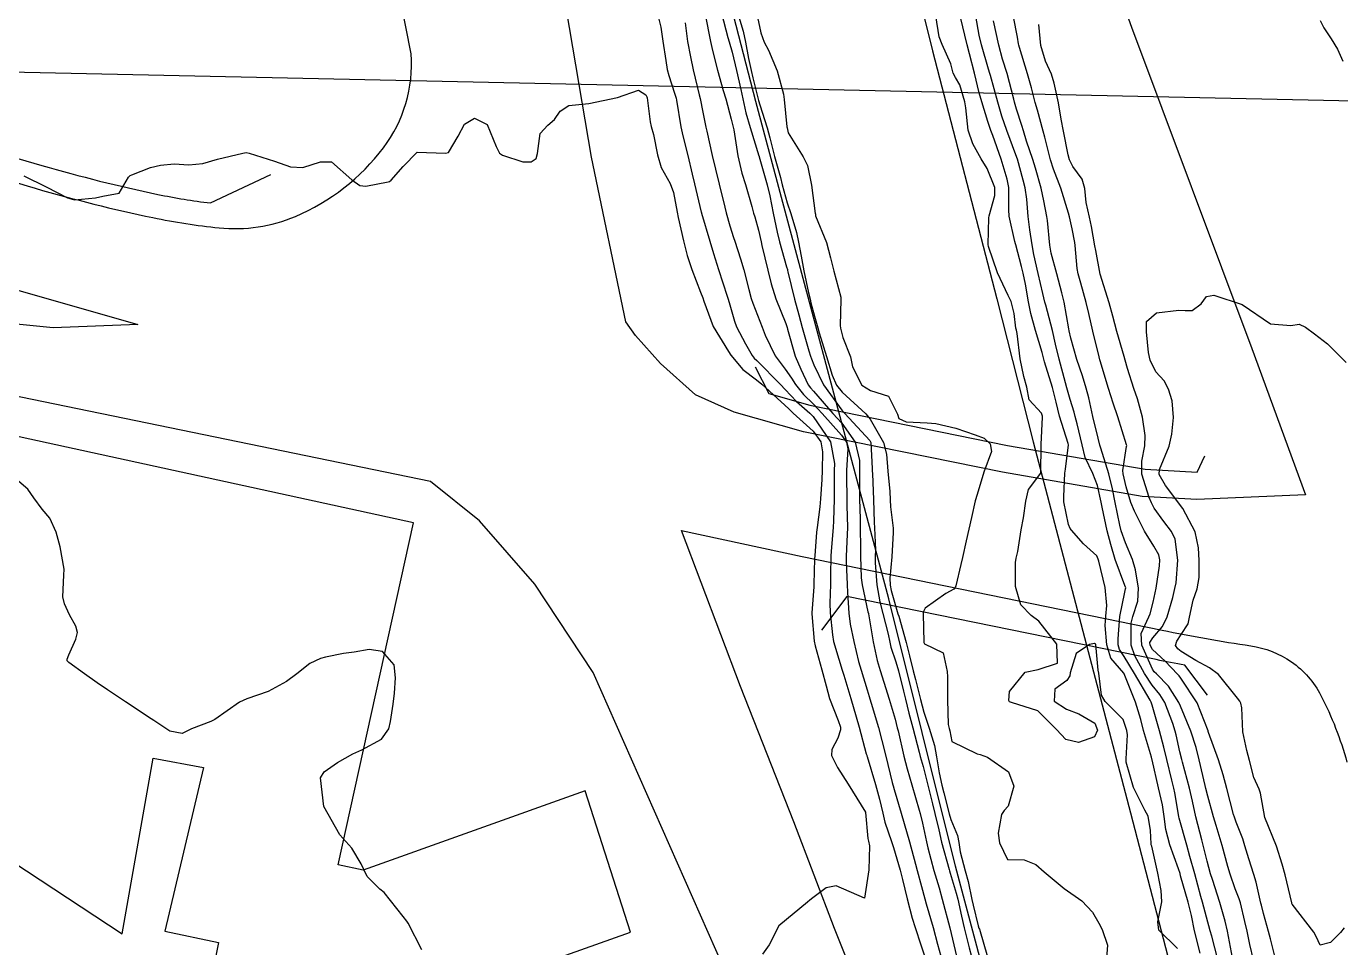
# Model space of a CAD drawing. Header units: metres. Extents: x 298520 to 308411, y 7433745 to 7450750.
# Drawn here: x 307742.2 to 307834.4, y 7434523.5 to 7434588.2 of the extents above; entities that cross this region are included whole.
import ezdxf

# ---------------------------------------------------------------- set-up
doc = ezdxf.new("R2010")
doc.units = ezdxf.units.M
doc.header["$LTSCALE"] = 10
doc.linetypes.add('CONTINUO', pattern=[0])
for name, color, linetype in [('Curvas de Nivel 1m', 11, 'Continuous'), ('Curvas de Nivel 5m', 15, 'Continuous'), ('Edificações', 30, 'Continuous'), ('Hidrografia', 140, 'Continuous'), ('Pontes e viadutos', 190, 'Continuous'), ('TEXTO', 45, 'Continuous'), ('Vias Primárias', 230, 'Continuous')]:
    doc.layers.add(name, color=color, linetype=linetype)

msp = doc.modelspace()

# ---------------------------------------------------------------- linework, layer by layer
at = {"layer": 'Curvas de Nivel 1m', "flags": 128}
for points, elevation in [([(307786.457, 7434589.149), (307786.699, 7434588.121), (307786.85, 7434587.143), (307787.051, 7434585.781), (307787.157, 7434585.138), (307787.258, 7434584.716), (307787.667, 7434583.494), (307787.773, 7434583.129), (307787.807, 7434582.983), (307788.118, 7434581.125), (307788.256, 7434580.501), (307788.6, 7434579.12), (307788.913, 7434577.803), (307789.069, 7434577.115), (307789.54, 7434575.134), (307789.547, 7434575.11), (307789.562, 7434575.05), (307790.145, 7434573.104), (307790.4, 7434572.236), (307790.749, 7434571.098), (307791.357, 7434569.23), (307791.405, 7434569.091), (307791.49, 7434568.786), (307791.865, 7434567.472), (307792.021, 7434567.082), (307792.638, 7434565.89), (307793.118, 7434565.065), (307793.264, 7434564.886), (307793.44, 7434564.719), (307795.09, 7434563.043), (307795.419, 7434562.684), (307796.224, 7434561.841), (307797.159, 7434561.014), (307797.4, 7434560.785), (307798.596, 7434558.998), (307798.877, 7434557.476), (307798.863, 7434556.995), (307798.857, 7434555.468), (307798.853, 7434554.995), (307798.829, 7434553.473), (307798.801, 7434552.995), (307798.672, 7434551.614), (307798.637, 7434550.996), (307798.609, 7434549.65), (307798.597, 7434548.997), (307798.56, 7434547.677), (307798.574, 7434546.997), (307798.736, 7434545.468), (307798.826, 7434544.994), (307799.19, 7434543.743), (307799.432, 7434542.988), (307799.542, 7434542.623), (307800.027, 7434540.981), (307800.414, 7434539.707), (307800.626, 7434538.975), (307801.114, 7434537.116), (307801.145, 7434537.001), (307801.151, 7434536.969), (307801.169, 7434536.912), (307801.76, 7434534.96), (307802.046, 7434533.929), (307802.273, 7434532.952), (307802.423, 7434532.316), (307802.892, 7434530.942), (307803.037, 7434530.526), (307803.499, 7434528.935), (307803.66, 7434528.28), (307803.976, 7434526.93), (307804.345, 7434525.56), (307804.54, 7434524.924), (307804.955, 7434523.694), (307805.199, 7434522.917)], 706), ([(307789.824, 7434589.018), (307790.181, 7434587.105), (307790.321, 7434586.486), (307790.677, 7434585.1), (307791.089, 7434583.675), (307791.261, 7434583.094), (307791.649, 7434581.648), (307791.748, 7434581.193), (307791.773, 7434581.088), (307791.817, 7434580.911), (307792.104, 7434579.083), (307792.392, 7434577.87), (307792.655, 7434577.074), (307793.099, 7434575.538), (307793.216, 7434575.065), (307793.296, 7434574.8), (307793.551, 7434573.876), (307793.743, 7434573.058), (307793.802, 7434572.795), (307794.21, 7434571.053), (307794.453, 7434570.106), (307794.778, 7434569.047), (307795.476, 7434567.321), (307795.546, 7434567.112), (307795.568, 7434567.039), (307795.596, 7434566.913), (307796.118, 7434565.03), (307796.528, 7434564.118), (307797.04, 7434563.016), (307797.199, 7434562.792), (307797.418, 7434562.556), (307798.779, 7434560.996), (307799.393, 7434560.308), (307800.338, 7434558.98), (307800.646, 7434557.691), (307800.637, 7434556.977), (307800.639, 7434555.671), (307800.653, 7434554.977), (307800.68, 7434553.606), (307800.693, 7434552.976), (307800.707, 7434551.558), (307800.711, 7434550.976), (307800.763, 7434549.472), (307800.821, 7434548.974), (307801.234, 7434547.082), (307801.257, 7434546.994), (307801.262, 7434546.97), (307801.272, 7434546.93), (307801.603, 7434544.964), (307801.881, 7434543.651), (307802.086, 7434542.956), (307802.354, 7434542.131), (307802.73, 7434540.946), (307803.142, 7434539.543), (307803.295, 7434538.938), (307803.345, 7434538.723), (307803.751, 7434536.934), (307803.983, 7434536.048), (307804.305, 7434534.928), (307804.832, 7434533.156), (307804.899, 7434532.922), (307805.056, 7434532.249), (307805.34, 7434530.917), (307805.435, 7434530.518), (307805.864, 7434528.911), (307806.219, 7434527.689), (307806.438, 7434526.906), (307806.973, 7434524.9), (307807.457, 7434522.892)], 704), ([(307790.951, 7434589.098), (307791.417, 7434587.392), (307791.502, 7434587.092), (307791.702, 7434586.358), (307792.016, 7434585.085), (307792.322, 7434583.733), (307792.464, 7434583.078), (307792.679, 7434582.101), (307792.963, 7434581.07), (307793.589, 7434579.084), (307793.599, 7434579.06), (307793.613, 7434579.021), (307794.171, 7434577.054), (307794.35, 7434576.284), (307794.583, 7434575.05), (307794.859, 7434573.738), (307795.031, 7434573.045), (307795.525, 7434571.292), (307795.581, 7434571.097), (307795.592, 7434571.039), (307795.612, 7434570.948), (307796.087, 7434569.031), (307796.381, 7434567.926), (307796.627, 7434567.023), (307797.076, 7434565.388), (307797.195, 7434565.014), (307797.266, 7434564.838), (307797.437, 7434564.421), (307798.125, 7434563.003), (307799.405, 7434561.231), (307799.617, 7434560.988), (307801.375, 7434559.101), (307801.43, 7434558.969), (307801.53, 7434557.143), (307801.54, 7434556.967), (307801.555, 7434556.762), (307801.619, 7434554.966), (307801.681, 7434553.339), (307801.705, 7434552.964), (307801.761, 7434551.436), (307801.748, 7434550.963), (307801.731, 7434550.508), (307801.851, 7434548.961), (307802.068, 7434547.784), (307802.283, 7434546.954), (307802.647, 7434545.513), (307802.763, 7434544.947), (307802.85, 7434544.596), (307803.189, 7434543.563), (307803.374, 7434542.938), (307803.736, 7434541.502), (307803.879, 7434540.933), (307804.111, 7434539.968), (307804.373, 7434538.928), (307804.821, 7434537.218), (307804.902, 7434536.922), (307805.102, 7434536.224), (307805.446, 7434534.915), (307805.766, 7434533.605), (307805.931, 7434532.911), (307806.198, 7434531.762), (307806.404, 7434530.906), (307806.933, 7434528.982), (307806.961, 7434528.901), (307807.011, 7434528.723), (307807.428, 7434527.324), (307807.531, 7434526.892), (307807.794, 7434525.7), (307807.988, 7434524.885), (307808.336, 7434523.495), (307808.49, 7434522.877)], 703), ([(307792.118, 7434589.084), (307792.488, 7434587.846), (307792.646, 7434587.076), (307792.857, 7434585.911), (307793.038, 7434585.07), (307793.161, 7434584.551), (307793.541, 7434583.062), (307793.566, 7434582.965), (307793.659, 7434582.661), (307794.161, 7434581.055), (307794.34, 7434580.345), (307794.676, 7434579.049), (307795.09, 7434577.553), (307795.226, 7434577.044), (307795.574, 7434575.789), (307795.824, 7434575.036), (307796.223, 7434573.703), (307796.367, 7434573.028), (307796.551, 7434572.043), (307796.736, 7434571.022), (307797.057, 7434569.459), (307797.17, 7434569.015), (307797.233, 7434568.757), (307797.481, 7434567.828), (307797.717, 7434567.008), (307797.823, 7434566.652), (307798.329, 7434565.001), (307798.729, 7434563.697), (307799.036, 7434562.994), (307799.418, 7434562.5), (307801.08, 7434560.973), (307801.398, 7434560.61), (307802.333, 7434558.956), (307802.544, 7434558.132), (307802.639, 7434556.951), (307802.763, 7434555.517), (307802.794, 7434554.948), (307802.826, 7434554.455), (307802.994, 7434552.945), (307803.006, 7434552.65), (307802.904, 7434550.946), (307802.776, 7434549.431), (307802.792, 7434548.947), (307802.866, 7434548.563), (307803.236, 7434547.269), (307803.338, 7434546.939), (307803.389, 7434546.78), (307803.91, 7434544.933), (307804.149, 7434543.975), (307804.415, 7434542.928), (307804.571, 7434542.32), (307804.911, 7434540.923), (307805.15, 7434540.031), (307805.523, 7434538.914), (307805.898, 7434537.686), (307806.041, 7434536.906), (307806.222, 7434535.777), (307806.419, 7434534.9), (307806.551, 7434534.372), (307806.925, 7434532.901), (307807.059, 7434532.494), (307807.523, 7434531.368), (307807.606, 7434530.892), (307807.698, 7434530.224), (307808.064, 7434528.884), (307808.262, 7434528.138), (307808.524, 7434526.877), (307808.604, 7434526.491), (307808.975, 7434525.038), (307809.023, 7434524.869), (307809.048, 7434524.793), (307809.622, 7434522.863)], 702), ([(307793.483, 7434588.816), (307793.719, 7434587.713), (307793.949, 7434587.058), (307794.247, 7434586.512), (307794.874, 7434585.048), (307795.301, 7434583.409), (307795.359, 7434583.043), (307795.553, 7434581.132), (307795.562, 7434581.041), (307795.638, 7434580.704), (307796.69, 7434579.024), (307796.997, 7434578.409), (307797.277, 7434577.015), (307797.536, 7434575.038), (307797.547, 7434575.01), (307797.547, 7434574.995), (307797.562, 7434574.87), (307798.337, 7434573.002), (307798.611, 7434571.92), (307798.852, 7434570.997), (307799.327, 7434569.16), (307799.336, 7434568.992), (307799.293, 7434567.174), (307799.305, 7434566.992), (307799.463, 7434566.324), (307800.018, 7434564.984), (307800.147, 7434564.271), (307800.801, 7434562.976), (307801.419, 7434562.614), (307802.673, 7434562.209), (307803.312, 7434560.941), (307803.399, 7434560.653), (307803.914, 7434560.416), (307805.394, 7434560.35), (307806.002, 7434560.303), (307807.389, 7434559.966), (307808.763, 7434559.495), (307809.379, 7434559.266), (307809.816, 7434558.866), (307809.899, 7434558.334), (307809.353, 7434556.87), (307808.885, 7434555.319), (307808.762, 7434554.876), (307808.488, 7434553.702), (307808.303, 7434552.88), (307808.118, 7434552.058), (307807.865, 7434550.884), (307807.761, 7434550.399), (307807.393, 7434548.889), (307807.352, 7434548.789), (307807.251, 7434548.671), (307806.704, 7434548.355), (307805.237, 7434547.32), (307805.107, 7434547.049), (307805.102, 7434546.921), (307805.156, 7434544.968), (307805.165, 7434544.92), (307805.202, 7434544.818), (307806.5, 7434544.204), (307806.796, 7434542.896), (307806.804, 7434542.521), (307806.803, 7434540.895), (307806.866, 7434539.165), (307806.934, 7434538.893), (307806.971, 7434538.732), (307807.124, 7434537.978), (307808.892, 7434537.096), (307809.115, 7434537.062), (307809.613, 7434536.865), (307811.098, 7434535.839), (307811.465, 7434534.844), (307811.069, 7434533.437), (307810.795, 7434533.123), (307810.602, 7434532.855), (307810.365, 7434531.541), (307810.469, 7434530.856), (307811.025, 7434529.682), (307812.187, 7434529.672), (307813.021, 7434529.344), (307813.602, 7434528.814), (307815.001, 7434527.648), (307816.241, 7434526.788), (307816.985, 7434525.996), (307817.424, 7434525.22), (307817.656, 7434524.77), (307818.04, 7434523.68), (307817.973, 7434522.765)], 701), ([(307822.954, 7434523.445), (307821.647, 7434524.72), (307821.56, 7434525.302), (307821.847, 7434526.717), (307821.791, 7434527.508), (307821.572, 7434528.722), (307821.139, 7434530.631), (307821.108, 7434530.729), (307821.097, 7434530.782), (307821.053, 7434531.73), (307820.879, 7434532.732), (307820.651, 7434533.15), (307819.867, 7434534.742), (307819.342, 7434536.515), (307819.338, 7434536.748), (307819.435, 7434538.442), (307819.402, 7434538.747), (307819.144, 7434539.511), (307817.881, 7434540.769), (307817.615, 7434541.221), (307817.418, 7434542.776), (307817.394, 7434542.986), (307817.209, 7434544.78), (307817.203, 7434544.816), (307817.126, 7434544.859), (307816.766, 7434544.784), (307815.84, 7434544.15), (307815.424, 7434542.798), (307815.397, 7434542.581), (307815.177, 7434542.244), (307814.339, 7434541.641), (307814.304, 7434540.809), (307815.155, 7434540.242), (307816.03, 7434539.91), (307817.14, 7434539.269), (307817.347, 7434538.777), (307817.128, 7434538.298), (307816.011, 7434537.905), (307815.126, 7434538.117), (307814.47, 7434538.807), (307813.152, 7434540.125), (307811.309, 7434540.7), (307811.162, 7434540.761), (307811.113, 7434540.851), (307811.169, 7434541.479), (307812.273, 7434542.834), (307813.185, 7434543.019), (307814.523, 7434543.474), (307814.485, 7434544.807), (307813.227, 7434546.422), (307812.689, 7434546.828), (307811.956, 7434547.555), (307811.574, 7434548.845), (307811.579, 7434550.545), (307811.635, 7434550.845), (307811.746, 7434551.302), (307811.987, 7434552.84), (307812.148, 7434553.674), (307812.306, 7434554.835), (307812.502, 7434555.666), (307813.353, 7434556.82), (307813.391, 7434558.801), (307813.393, 7434558.82), (307813.477, 7434560.744), (307813.468, 7434560.819), (307813.405, 7434561.018), (307812.546, 7434561.965), (307812.369, 7434562.836), (307812.177, 7434563.585), (307811.914, 7434564.843), (307811.7, 7434566.616), (307811.646, 7434566.847), (307811.616, 7434566.989), (307811.484, 7434568.006), (307811.276, 7434568.852), (307811.065, 7434569.289), (307810.315, 7434570.862), (307809.679, 7434572.731), (307809.665, 7434572.869), (307809.707, 7434574.723), (307809.734, 7434574.868), (307810.141, 7434576.308), (307810.127, 7434576.865), (307809.606, 7434578.196), (307809.176, 7434578.874), (307808.587, 7434579.922), (307808.271, 7434580.884), (307808.094, 7434582.45), (307808.032, 7434582.886), (307807.675, 7434584.061), (307807.374, 7434584.589), (307807.212, 7434584.897), (307807.058, 7434585.534), (307806.438, 7434586.909), (307806.239, 7434587.433), (307805.999, 7434588.916)], 701), ([(307824.526, 7434523.107), (307824.141, 7434524.688), (307823.921, 7434525.754), (307823.702, 7434526.693), (307823.169, 7434528.541), (307823.127, 7434528.699), (307823.018, 7434529.031), (307822.418, 7434530.709), (307822.13, 7434531.79), (307822.009, 7434532.716), (307821.891, 7434533.537), (307821.626, 7434534.722), (307821.167, 7434536.674), (307821.154, 7434536.729), (307821.146, 7434536.762), (307821.114, 7434536.865), (307820.572, 7434538.736), (307820.366, 7434539.517), (307819.993, 7434540.742), (307819.21, 7434542.722), (307819.199, 7434542.75), (307819.183, 7434542.767), (307818.262, 7434543.832), (307817.989, 7434544.768), (307817.884, 7434546.109), (307817.916, 7434546.77), (307817.985, 7434547.513), (307817.864, 7434548.771), (307817.422, 7434550.628), (307817.386, 7434550.769), (307817.285, 7434551.009), (307816.356, 7434551.847), (307815.502, 7434552.797), (307815.42, 7434552.915), (307815.307, 7434553.2), (307814.981, 7434554.803), (307814.966, 7434555.166), (307815.055, 7434556.803), (307815.081, 7434557.078), (307815.295, 7434558.801), (307815.275, 7434558.9), (307814.671, 7434560.807), (307814.427, 7434561.796), (307814.171, 7434562.813), (307813.625, 7434564.634), (307813.571, 7434564.819), (307813.45, 7434565.284), (307812.981, 7434566.827), (307812.66, 7434568.007), (307812.506, 7434568.835), (307812.276, 7434570.074), (307812.111, 7434570.841), (307811.999, 7434571.314), (307811.602, 7434572.849), (307811.593, 7434572.899), (307811.545, 7434573.072), (307811.142, 7434574.854), (307811.128, 7434575.296), (307811.121, 7434576.855), (307811.009, 7434577.446), (307810.569, 7434578.86), (307809.986, 7434580.518), (307809.861, 7434580.868), (307809.649, 7434581.501), (307809.217, 7434582.874), (307809.046, 7434583.5), (307808.697, 7434584.88), (307808.352, 7434586.235), (307808.193, 7434586.885), (307807.732, 7434588.822)], 702), ([(307825.771, 7434522.672), (307825.347, 7434524.297), (307825.25, 7434524.677), (307824.982, 7434525.633), (307824.7, 7434526.683), (307824.588, 7434527.093), (307824.154, 7434528.689), (307823.82, 7434529.903), (307823.608, 7434530.694), (307823.062, 7434532.581), (307823.037, 7434532.674), (307823.031, 7434532.7), (307822.751, 7434534.376), (307822.682, 7434534.706), (307822.553, 7434535.246), (307822.2, 7434536.714), (307821.987, 7434537.583), (307821.677, 7434538.722), (307821.16, 7434540.52), (307821.095, 7434540.731), (307821.031, 7434540.864), (307819.931, 7434542.743), (307819.195, 7434543.95), (307818.886, 7434544.441), (307818.793, 7434544.756), (307818.776, 7434545.19), (307818.898, 7434546.755), (307819.25, 7434548.464), (307819.311, 7434548.691), (307819.313, 7434548.749), (307819.256, 7434548.927), (307818.572, 7434550.757), (307818.262, 7434551.791), (307818.02, 7434552.763), (307817.654, 7434554.432), (307817.591, 7434554.767), (307817.34, 7434555.936), (307817.004, 7434556.775), (307816.481, 7434557.9), (307816.27, 7434558.787), (307815.913, 7434560.275), (307815.775, 7434560.794), (307815.697, 7434561.086), (307815.415, 7434561.985), (307815.177, 7434562.802), (307815.082, 7434563.148), (307814.643, 7434564.808), (307814.393, 7434565.876), (307814.175, 7434566.813), (307813.702, 7434568.607), (307813.646, 7434568.818), (307813.502, 7434569.414), (307813.181, 7434570.825), (307812.871, 7434572.165), (307812.75, 7434572.832), (307812.601, 7434573.882), (307812.471, 7434574.836), (307812.37, 7434576.049), (307812.264, 7434576.84), (307812.13, 7434577.374), (307811.714, 7434578.848), (307811.617, 7434579.144), (307810.969, 7434580.857), (307810.633, 7434581.88), (307810.351, 7434582.863), (307809.819, 7434584.731), (307809.776, 7434584.869), (307809.687, 7434585.161), (307809.196, 7434586.875), (307809.042, 7434587.554), (307808.803, 7434588.879)], 703), ([(307826.815, 7434522.791), (307826.451, 7434524.665), (307826.283, 7434525.364), (307825.922, 7434526.671), (307825.392, 7434528.293), (307825.268, 7434528.677), (307825.026, 7434529.579), (307824.758, 7434530.683), (307824.658, 7434531.073), (307824.238, 7434532.688), (307823.991, 7434533.773), (307823.78, 7434534.693), (307823.298, 7434536.511), (307823.249, 7434536.699), (307823.118, 7434537.253), (307822.854, 7434538.428), (307822.781, 7434538.705), (307822.613, 7434539.236), (307822.054, 7434540.717), (307821.718, 7434541.272), (307821.175, 7434541.924), (307820.627, 7434542.736), (307819.948, 7434543.99), (307819.695, 7434544.745), (307819.691, 7434546.28), (307819.806, 7434546.744), (307820.161, 7434547.823), (307820.22, 7434548.74), (307819.992, 7434550.023), (307819.792, 7434550.745), (307819.295, 7434551.922), (307818.999, 7434552.753), (307818.899, 7434553.162), (307818.564, 7434554.758), (307818.38, 7434555.717), (307818.132, 7434556.762), (307817.569, 7434558.57), (307817.51, 7434558.769), (307817.38, 7434559.264), (307817.013, 7434560.776), (307816.724, 7434562.088), (307816.544, 7434562.783), (307816.275, 7434563.631), (307815.888, 7434564.793), (307815.465, 7434566.289), (307815.352, 7434566.801), (307815.325, 7434566.951), (307814.986, 7434568.805), (307814.832, 7434569.478), (307814.477, 7434570.81), (307814.092, 7434572.26), (307813.998, 7434572.815), (307813.83, 7434574.547), (307813.79, 7434574.818), (307813.58, 7434575.933), (307813.39, 7434576.823), (307812.995, 7434578.218), (307812.792, 7434578.832), (307812.349, 7434580.122), (307812.142, 7434580.843), (307812.028, 7434581.226), (307811.658, 7434582.364), (307811.512, 7434582.852), (307811.457, 7434583.06), (307810.991, 7434584.857), (307810.681, 7434585.878), (307810.406, 7434586.863), (307810.03, 7434588.567)], 704), ([(307829.835, 7434522.621), (307829.467, 7434524.116), (307829.342, 7434524.626), (307828.982, 7434525.899), (307828.83, 7434526.472), (307828.797, 7434526.633), (307828.472, 7434528.102), (307828.309, 7434528.641), (307827.945, 7434529.731), (307827.68, 7434530.65), (307827.528, 7434531.133), (307827.059, 7434532.305), (307826.936, 7434532.661), (307826.883, 7434532.844), (307826.41, 7434534.667), (307826.142, 7434535.625), (307825.813, 7434536.673), (307825.132, 7434538.614), (307825.108, 7434538.68), (307825.098, 7434538.716), (307824.322, 7434540.688), (307823.18, 7434542.418), (307823.057, 7434542.577), (307822.955, 7434542.703), (307822.091, 7434543.615), (307821.2, 7434544.425), (307821.023, 7434544.732), (307821.018, 7434544.919), (307821.211, 7434545.238), (307821.9, 7434546.042), (307822.231, 7434546.715), (307822.617, 7434548.08), (307822.771, 7434548.707), (307822.845, 7434549.12), (307822.968, 7434550.705), (307822.775, 7434552.186), (307822.521, 7434552.712), (307821.994, 7434553.404), (307821.319, 7434554.344), (307821.113, 7434554.732), (307820.956, 7434555.106), (307820.453, 7434556.739), (307820.452, 7434557.649), (307820.652, 7434558.737), (307820.669, 7434559.452), (307820.503, 7434560.739), (307820.139, 7434562.02), (307819.883, 7434562.745), (307819.437, 7434564.166), (307819.271, 7434564.752), (307819.196, 7434565.003), (307818.692, 7434566.758), (307818.406, 7434567.839), (307818.157, 7434568.763), (307817.523, 7434570.77), (307817.21, 7434572.445), (307817.153, 7434572.776), (307816.911, 7434574.134), (307816.769, 7434574.782), (307816.545, 7434575.818), (307816.439, 7434576.787), (307816.264, 7434577.455), (307815.608, 7434578.34), (307815.364, 7434578.802), (307815.274, 7434579.147), (307814.954, 7434580.807), (307814.794, 7434581.666), (307814.589, 7434582.811), (307814.305, 7434584.186), (307814.113, 7434584.816), (307813.696, 7434585.72), (307813.363, 7434586.825), (307813.216, 7434588.316)], 706), ([(307832.963, 7434588.592), (307833.222, 7434588.082), (307833.72, 7434587.299), (307834.173, 7434586.575), (307834.547, 7434585.725)], 706), ([(307742.014, 7434577.676), (307743.582, 7434576.91), (307745.089, 7434576.126), (307745.568, 7434576.008), (307747.041, 7434576.147), (307747.573, 7434576.249), (307748.699, 7434576.476), (307749.355, 7434577.592), (307749.48, 7434577.706), (307749.595, 7434577.757), (307750.918, 7434578.259), (307751.602, 7434578.441), (307752.574, 7434578.527), (307753.602, 7434578.449), (307754.58, 7434578.553), (307755.606, 7434578.854), (307757.395, 7434579.278), (307757.611, 7434579.313), (307757.822, 7434579.277), (307759.605, 7434578.716), (307760.739, 7434578.321), (307761.601, 7434578.274), (307762.832, 7434578.658), (307763.605, 7434578.664), (307765.033, 7434577.406), (307765.587, 7434577.004), (307766.022, 7434576.958), (307767.591, 7434577.262), (307767.673, 7434577.288), (307767.779, 7434577.368), (307768.629, 7434578.334), (307769.613, 7434579.35), (307771.612, 7434579.274), (307771.82, 7434579.327), (307772.48, 7434580.467), (307772.941, 7434581.311), (307773.647, 7434581.729), (307774.516, 7434581.291), (307775.154, 7434579.751), (307775.39, 7434579.282), (307775.611, 7434579.135), (307777.019, 7434578.671), (307777.607, 7434578.66), (307777.967, 7434578.889), (307778.049, 7434579.246), (307778.233, 7434580.645), (307778.768, 7434581.239), (307779.242, 7434581.639), (307779.653, 7434582.22), (307780.262, 7434582.619), (307781.658, 7434582.755), (307783.663, 7434583.18), (307785.134, 7434583.7), (307785.665, 7434583.37), (307785.725, 7434583.221), (307785.738, 7434583.159), (307785.966, 7434581.475), (307786.038, 7434581.154), (307786.202, 7434580.584), (307786.461, 7434579.147), (307786.719, 7434578.258), (307787.353, 7434577.134), (307787.584, 7434576.504), (307787.858, 7434575.127), (307787.929, 7434574.757), (307788.285, 7434573.123), (307788.562, 7434572.09), (307788.884, 7434571.116), (307789.499, 7434569.521), (307789.646, 7434569.108), (307789.713, 7434568.885), (307790.379, 7434567.101), (307791.447, 7434565.34), (307791.615, 7434565.087), (307792.456, 7434564.097), (307793.426, 7434563.354), (307793.798, 7434563.056), (307795.408, 7434561.578), (307795.684, 7434561.314), (307795.991, 7434561.031), (307797.384, 7434559.759), (307797.921, 7434559.005), (307798.057, 7434558.312), (307798.014, 7434557.003), (307797.992, 7434556.355), (307797.916, 7434555.004), (307797.87, 7434554.452), (307797.674, 7434553.006), (307797.634, 7434552.672), (307797.503, 7434551.008), (307797.491, 7434550.797), (307797.438, 7434549.008), (307797.428, 7434548.831), (307797.301, 7434547.009), (307797.301, 7434546.94), (307797.46, 7434545.007), (307797.521, 7434544.685), (307798.009, 7434543.002), (307798.292, 7434541.878), (307798.527, 7434540.996), (307799.14, 7434539.439), (307799.301, 7434538.988), (307799.32, 7434538.799), (307799.125, 7434538.217), (307798.7, 7434537.412), (307798.688, 7434536.994), (307799.1, 7434536.158), (307799.837, 7434534.982), (307801.063, 7434533.006), (307801.072, 7434532.979), (307801.229, 7434531.151), (307801.269, 7434530.967), (307801.353, 7434530.65), (307801.302, 7434528.966), (307800.993, 7434526.97), (307799.002, 7434527.85), (307798.294, 7434527.703), (307797.374, 7434527.006), (307797.169, 7434526.83), (307796.99, 7434526.688), (307794.973, 7434525.04), (307794.305, 7434523.694), (307793.827, 7434523.051)], 707), ([(307834.647, 7434524.884), (307834.378, 7434524.566), (307833.67, 7434523.858), (307832.954, 7434523.67), (307832.669, 7434524.294), (307832.521, 7434524.587), (307830.992, 7434526.55), (307830.97, 7434526.61), (307830.964, 7434526.64), (307830.496, 7434528.615), (307830.279, 7434529.362), (307829.881, 7434530.622), (307829.063, 7434532.63), (307828.78, 7434534.335), (307828.672, 7434534.636), (307828.292, 7434535.445), (307828.001, 7434536.647), (307827.81, 7434537.34), (307827.525, 7434538.654), (307827.47, 7434540.344), (307827.4, 7434540.656), (307827.315, 7434540.808), (307827.166, 7434541.01), (307825.822, 7434542.674), (307825.188, 7434543.148), (307824.235, 7434543.647), (307823.199, 7434544.281), (307822.967, 7434544.47), (307822.812, 7434544.706), (307822.902, 7434545.01), (307823.215, 7434545.49), (307823.687, 7434546.234), (307823.781, 7434546.695), (307824.05, 7434547.887), (307824.322, 7434548.689), (307824.47, 7434549.483), (307824.474, 7434550.688), (307824.419, 7434551.561), (307824.177, 7434552.691), (307823.319, 7434554.319), (307823.159, 7434554.54), (307823.038, 7434554.704), (307822.113, 7434555.947), (307821.67, 7434556.725), (307821.696, 7434557.065), (307822.363, 7434558.715), (307822.551, 7434559.547), (307822.666, 7434560.711), (307822.581, 7434561.879), (307822.316, 7434562.717), (307822.007, 7434563.3), (307821.435, 7434563.915), (307821.023, 7434564.734), (307820.902, 7434565.284), (307820.763, 7434566.737), (307820.768, 7434567.449), (307821.486, 7434568.056), (307823.038, 7434568.256), (307823.488, 7434568.224), (307823.966, 7434568.217), (307824.602, 7434568.689), (307824.979, 7434569.207), (307825.502, 7434569.302), (307827.493, 7434568.65), (307829.48, 7434567.29), (307830.908, 7434567.186), (307831.479, 7434567.259), (307831.936, 7434567.062), (307832.553, 7434566.594), (307833.463, 7434565.887), (307834.774, 7434564.567)], 707), ([(307769.932, 7434523.34), (307768.971, 7434525.215), (307768.881, 7434525.351), (307768.637, 7434525.693), (307767.303, 7434527.367), (307766.995, 7434527.608), (307766.114, 7434528.494), (307765.697, 7434529.39), (307765.029, 7434530.476), (307764.188, 7434531.409), (307763.063, 7434533.42), (307762.824, 7434535.424), (307763.097, 7434535.846), (307764.016, 7434536.498), (307765.11, 7434537.114), (307765.736, 7434537.391), (307767.121, 7434538.136), (307767.636, 7434538.857), (307767.746, 7434539.364), (307767.923, 7434540.59), (307768.013, 7434541.362), (307768.104, 7434542.431), (307768.009, 7434543.362), (307767.192, 7434544.286), (307766.239, 7434544.43), (307765.196, 7434544.254), (307764.456, 7434544.146), (307763.19, 7434543.889), (307762.823, 7434543.791), (307762.091, 7434543.436), (307761.176, 7434542.718), (307760.455, 7434542.172), (307759.163, 7434541.47), (307757.665, 7434540.975), (307757.151, 7434540.727), (307755.422, 7434539.516), (307755.132, 7434539.379), (307753.79, 7434538.87), (307753.123, 7434538.543), (307752.268, 7434538.696), (307751.132, 7434539.452), (307750.951, 7434539.572), (307749.151, 7434540.766), (307747.889, 7434541.603), (307747.168, 7434542.093), (307746.277, 7434542.726), (307745.182, 7434543.517), (307745.062, 7434543.641), (307745.064, 7434543.761), (307745.189, 7434544.045), (307745.678, 7434545.161), (307745.781, 7434545.631), (307745.664, 7434546.079), (307745.225, 7434546.86), (307744.866, 7434547.644), (307744.765, 7434548.117), (307744.84, 7434549.644), (307744.843, 7434550.06), (307744.58, 7434551.647), (307744.286, 7434552.657), (307743.843, 7434553.655), (307743.309, 7434554.293), (307742.721, 7434555.073), (307742.298, 7434555.675), (307741.335, 7434556.506)], 707)]:
    msp.add_lwpolyline(points, dxfattribs=dict(at, elevation=elevation))
at = {"layer": 'Curvas de Nivel 5m', "elevation": 705, "flags": 128}
for points in [[(307788.416, 7434588.433), (307788.584, 7434587.121), (307788.778, 7434586.038), (307788.978, 7434585.117), (307789.402, 7434583.376), (307789.462, 7434583.112), (307789.653, 7434582.147), (307789.86, 7434581.108), (307789.921, 7434580.825), (307790.316, 7434579.103), (307790.545, 7434578.159), (307790.806, 7434577.098), (307791.187, 7434575.476), (307791.288, 7434575.093), (307791.554, 7434574.174), (307791.809, 7434573.349), (307791.897, 7434573.085), (307792.303, 7434571.85), (307792.52, 7434571.075), (307792.87, 7434569.702), (307793.045, 7434569.067), (307793.158, 7434568.733), (307793.481, 7434567.908), (307793.812, 7434567.057), (307794.014, 7434566.505), (307794.733, 7434565.047), (307795.434, 7434564.106), (307795.878, 7434563.483), (307796.149, 7434563.029), (307796.718, 7434562.322), (307797.409, 7434561.648), (307798.02, 7434561.004), (307799.38, 7434559.476), (307799.723, 7434558.986), (307799.826, 7434558.528), (307799.733, 7434556.986), (307799.728, 7434556.606), (307799.754, 7434554.986), (307799.762, 7434554.542), (307799.791, 7434552.985), (307799.786, 7434552.497), (307799.712, 7434550.986), (307799.707, 7434550.555), (307799.765, 7434548.985), (307799.802, 7434548.43), (307799.892, 7434546.983), (307799.984, 7434546.22), (307800.238, 7434544.98), (307800.578, 7434543.587), (307800.755, 7434542.974), (307801.169, 7434541.606), (307801.321, 7434541.124), (307801.366, 7434540.967), (307801.463, 7434540.66), (307801.972, 7434538.957), (307802.214, 7434538.044), (307802.479, 7434536.95), (307802.944, 7434535.083), (307802.984, 7434534.941), (307803.006, 7434534.865), (307803.08, 7434534.608), (307803.574, 7434532.935), (307803.782, 7434532.206), (307804.141, 7434530.929), (307804.579, 7434529.365), (307804.698, 7434528.923), (307805.002, 7434527.791), (307805.234, 7434526.918), (307805.327, 7434526.579), (307805.798, 7434524.912), (307806.122, 7434523.742), (307806.356, 7434522.906)], [(307828.281, 7434522.64), (307828.028, 7434523.718), (307827.827, 7434524.647), (307827.669, 7434525.339), (307827.359, 7434526.655), (307827.276, 7434526.936), (307827.003, 7434527.64), (307826.636, 7434528.664), (307826.479, 7434529.207), (307826.091, 7434530.67), (307825.667, 7434532.064), (307825.478, 7434532.676), (307825.077, 7434534.125), (307824.941, 7434534.681), (307824.895, 7434534.872), (307824.475, 7434536.686), (307824.253, 7434537.558), (307823.88, 7434538.693), (307823.159, 7434540.46), (307823.05, 7434540.702), (307822.322, 7434541.86), (307821.483, 7434542.725), (307821.322, 7434542.865), (307821.186, 7434543.053), (307820.436, 7434544.738), (307820.406, 7434545.547), (307820.947, 7434546.733), (307821.031, 7434546.936), (307821.243, 7434547.758), (307821.457, 7434548.727), (307821.694, 7434550.306), (307821.719, 7434550.723), (307821.644, 7434551.082), (307821.292, 7434551.673), (307820.628, 7434552.737), (307819.925, 7434554.136), (307819.67, 7434554.747), (307819.339, 7434555.854), (307819.137, 7434556.752), (307819.114, 7434556.994), (307819.372, 7434558.671), (307819.383, 7434558.74), (307819.374, 7434558.795), (307818.757, 7434560.756), (307818.445, 7434561.727), (307818.109, 7434562.763), (307817.516, 7434564.695), (307817.499, 7434564.769), (307817.446, 7434564.974), (307817.017, 7434566.777), (307816.722, 7434568.019), (307816.537, 7434568.784), (307816.163, 7434570.14), (307815.973, 7434570.793), (307815.908, 7434571.176), (307815.779, 7434572.796), (307815.752, 7434573.004), (307815.555, 7434573.97), (307815.374, 7434574.802), (307815.311, 7434575.058), (307814.769, 7434576.808), (307814.261, 7434578.158), (307814.029, 7434578.816), (307813.637, 7434580.401), (307813.535, 7434580.822), (307813.125, 7434582.295), (307812.973, 7434582.83), (307812.702, 7434583.863), (307812.43, 7434584.839), (307811.865, 7434586.693), (307811.824, 7434586.848), (307811.806, 7434586.941), (307811.719, 7434587.417), (307811.447, 7434588.853)]]:
    msp.add_lwpolyline(points, dxfattribs=at)
at = {"layer": 'Edificações'}
for points in [[(307774.452, 7434520.993), (307784.588, 7434524.578), (307781.402, 7434534.507), (307765.835, 7434528.943), (307764.076, 7434529.323), (307769.358, 7434553.314), (307741.154, 7434559.483), (307729.421, 7434562.077), (307728.56, 7434557.443), (307719.33, 7434559.45), (307719.904, 7434563.223), (307702.279, 7434567.441), (307675.2, 7434575.925), (307673.982, 7434572.869), (307678.649, 7434565.218), (307679.304, 7434565.815), (307685.427, 7434556.657), (307689.164, 7434550.368), (307688.572, 7434549.595), (307694.405, 7434541.617), (307693.995, 7434541.116), (307698.549, 7434534.067), (307698.926, 7434534.374), (307713.68, 7434510.461)], [(307733.915, 7434520.92), (307738.627, 7434528), (307720.709, 7434540.836), (307721.447, 7434541.942), (307729.252, 7434537.327), (307730.8, 7434545.563), (307731.848, 7434545.389), (307731.353, 7434542.335), (307734.439, 7434541.579), (307733.041, 7434534.853), (307742.218, 7434528.882), (307748.922, 7434524.477), (307751.103, 7434536.794), (307754.625, 7434536.149), (307751.923, 7434524.667), (307755.681, 7434523.869), (307754.451, 7434517.848)]]:
    msp.add_lwpolyline(points, dxfattribs=at)
at = {"layer": 'Hidrografia'}
msp.add_lwpolyline([(307824.152, 7434444.558), (307821.52, 7434467.849), (307818.78, 7434482.967), (307813.592, 7434505.864), (307807.369, 7434529.209), (307802.7, 7434547.996), (307793.371, 7434582.89), (307785.119, 7434614.835), (307776.981, 7434647.74), (307768.604, 7434679.533), (307761.18, 7434709.653), (307750.134, 7434752.388), (307743.961, 7434778.761)], dxfattribs=at)
at = {"layer": 'Hidrografia', "elevation": 702.509}
msp.add_lwpolyline([(307769.624, 7434728.49), (307772.082, 7434717.664), (307779.926, 7434687.192), (307785.515, 7434665.446), (307786.903, 7434660.641), (307789.58, 7434652.181), (307792.864, 7434637.336), (307797.129, 7434621.261), (307805.768, 7434586.452), (307810.274, 7434569.045), (307812.83, 7434559.002), (307819.646, 7434532.954), (307825.609, 7434510.015), (307828.047, 7434500.878), (307829.995, 7434492.891), (307832.672, 7434477.864), (307834.071, 7434471.342), (307835.104, 7434463.384)], dxfattribs=at)
at = {"layer": 'Pontes e viadutos'}
for points in [[(307495.336, 7434570.144), (307497.397, 7434569.728), (307511.997, 7434577.597), (307530.098, 7434588.999, -0.045032), (307536.32, 7434592.177, -0.025586), (307546.242, 7434595.586, -0.053426), (307560.992, 7434598.165, -0.026998), (307574.822, 7434598.335, -0.000962), (307600.586, 7434597.212), (307612.852, 7434596.909), (307633.105, 7434596.189), (307639.246, 7434595.873), (307656.712, 7434594.929), (307667.533, 7434594.388, -0.004256), (307675.225, 7434593.938, -0.039914), (307686.743, 7434592.236, -0.003269), (307704.605, 7434587.995, 0.003608), (307725.174, 7434583.127, -0.014675), (307743.294, 7434578.413, 0.019531), (307751.423, 7434576.382, 0.021439), (307755.111, 7434575.776), (307759.348, 7434577.785)], [(307825.044, 7434541.213), (307823.466, 7434543.321, -0.004331), (307821.445, 7434543.717), (307799.746, 7434548.158), (307797.973, 7434545.782)]]:
    msp.add_lwpolyline(points, format="xyb", dxfattribs=at)
at = {"layer": 'Pontes e viadutos', "elevation": 702.509}
msp.add_lwpolyline([(307793.325, 7434564.266), (307794.273, 7434562.394), (307797.156, 7434561.571), (307811.026, 7434558.757), (307820.688, 7434557.078), (307824.318, 7434556.877), (307824.86, 7434558.031)], dxfattribs=at)
at = {"layer": 'TEXTO', "linetype": 'CONTINUO'}
msp.add_polyline3d([(307623.828, 7434587.521, 0), (307863.56, 7434582.332, 0)], dxfattribs=at)
at = {"layer": 'Vias Primárias'}
for points in [[(307724.802, 7434581.5, -0.014675), (307742.827, 7434576.811, 0.019531), (307751.082, 7434574.748, 0.025931), (307755.719, 7434574.029, 0.126666), (307761.077, 7434574.838, 0.131088), (307767.252, 7434579.656, 0.182448), (307769.191, 7434586.237), (307766.173, 7434601.546), (307761.894, 7434620.152), (307756.396, 7434650.519), (307752.883, 7434668.94), (307749.955, 7434684.659), (307747.207, 7434698.903), (307744.819, 7434709.861, 0.053982), (307744.138, 7434711.899, 0.228047), (307742.022, 7434713.652, 0.157219)], [(307691.732, 7434542.587), (307720.569, 7434496.156), (307733.185, 7434476.329, 0.029206), (307735.23, 7434473.495, 0.302506), (307737.751, 7434472.715), (307768.508, 7434491.514), (307788.877, 7434503.717, 0.123131), (307792.299, 7434507.135, 0.227024), (307793.26, 7434517.269), (307781.967, 7434542.808), (307777.878, 7434549.017), (307773.975, 7434553.454), (307770.553, 7434556.212), (307749.886, 7434560.487), (307708.371, 7434569.023), (307696.124, 7434572.561), (307681.387, 7434576.835), (307677.064, 7434578.034, 0.061578), (307675.174, 7434578.315, 0.23132), (307672.859, 7434577.254, 0.263306), (307672.315, 7434574.107), (307686.012, 7434552.765), (307691.732, 7434542.587)], [(307838.419, 7434347.696), (307832.101, 7434365.282), (307827.497, 7434382.426), (307825.31, 7434391.869), (307823.292, 7434405.468), (307819.295, 7434421.922), (307815.989, 7434437.583), (307812.142, 7434463.318), (307808.926, 7434481.854), (307807.203, 7434494.419), (307805.48, 7434505.199), (307804.05, 7434510.481), (307801.589, 7434518.05), (307798.88, 7434524.852), (307796.026, 7434532.323), (307792.283, 7434541.842), (307788.147, 7434552.777), (307796.611, 7434550.958), (307821.87, 7434545.789, 0.013535), (307828.09, 7434544.69, -0.115195), (307830.945, 7434543.56, -0.123062), (307833.011, 7434541.201, -0.051383), (307834.832, 7434536.531)]]:
    msp.add_lwpolyline(points, format="xyb", dxfattribs=at)
at = {"layer": 'Vias Primárias', "elevation": 702.509}
msp.add_lwpolyline([(307790.043, 7434675.156), (307796.173, 7434651.975), (307800.649, 7434639.71), (307807.097, 7434622.873), (307810.139, 7434614.967), (307819.731, 7434588.117), (307828.152, 7434565.565), (307831.936, 7434555.276), (307824.305, 7434554.961), (307820.471, 7434555.174), (307810.671, 7434556.876), (307796.702, 7434559.71), (307791.856, 7434561.093), (307789.14, 7434562.317), (307786.69, 7434564.498), (307784.932, 7434566.466), (307784.24, 7434567.423), (307781.843, 7434578.984), (307779.444, 7434593.214), (307774.701, 7434618.258), (307768.786, 7434645.283), (307762.178, 7434673.417)], dxfattribs=at)
at = {"layer": 'Vias Primárias'}
msp.add_lwpolyline([(307739.293, 7434570.322), (307750.014, 7434567.237), (307744.089, 7434567.012), (307739.174, 7434567.506), (307723.325, 7434571.387), (307691.224, 7434578.938), (307679.528, 7434581.988), (307669.899, 7434583.873), (307666.566, 7434584.583), (307663.738, 7434588.348), (307660.822, 7434592.253), (307658.105, 7434594.569), (307653.926, 7434605.179), (307634.125, 7434653.201)], dxfattribs=at)

doc.saveas('drawing.dxf')
